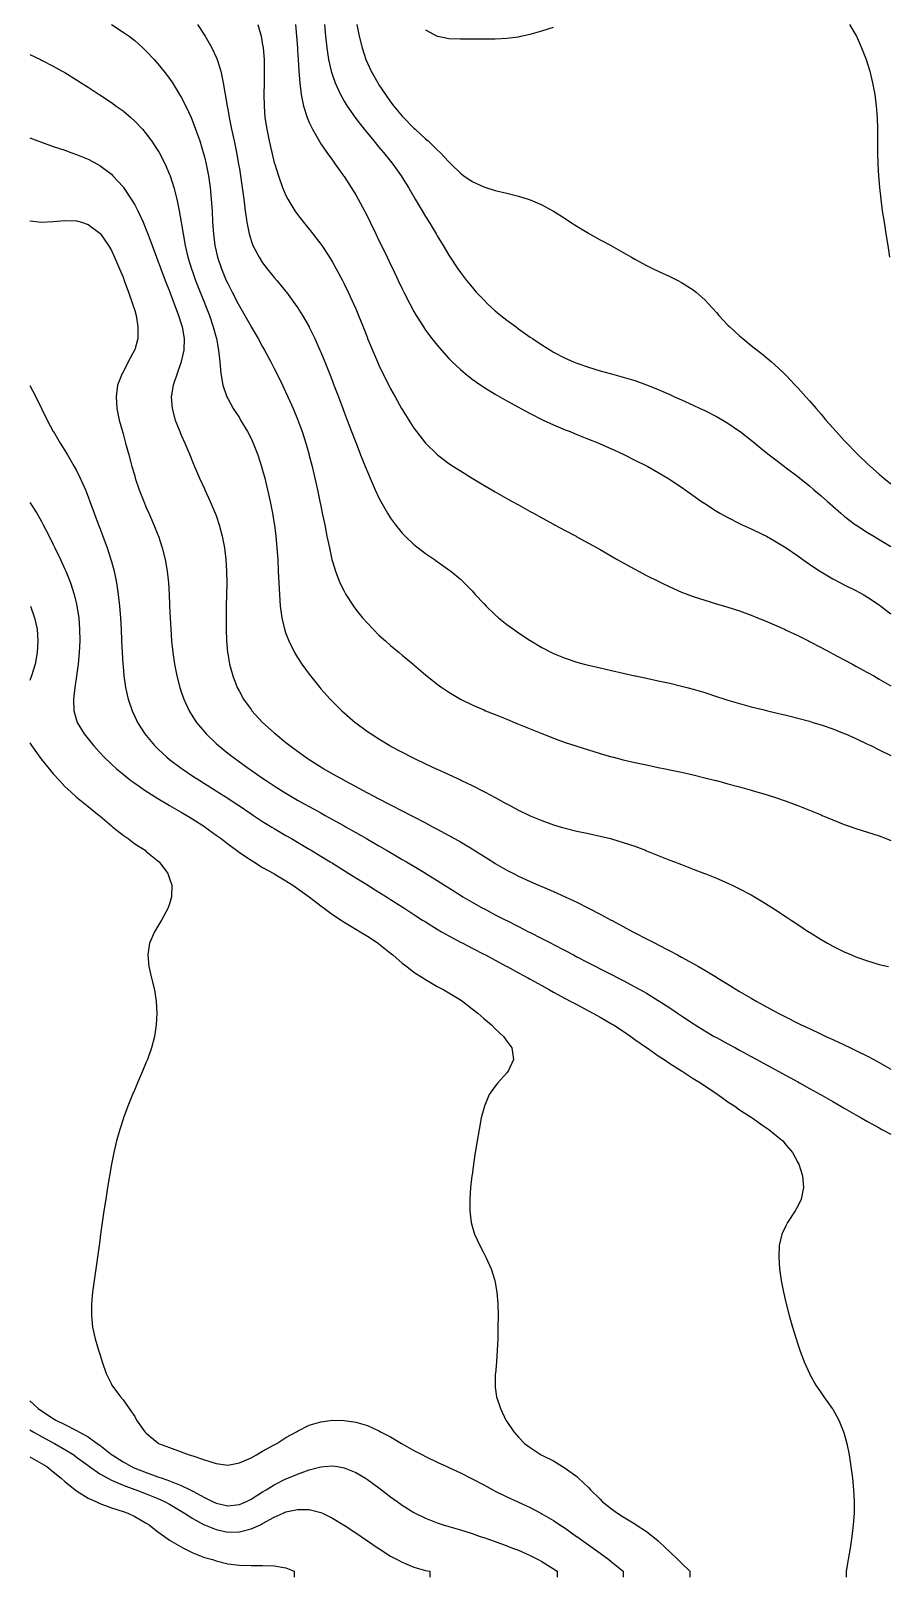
# Model space of a CAD drawing. Header units: inches. Extents: x 2679276 to 2679656, y 1246784 to 1247152.
# Drawn here: x 2679426.3 to 2679463.1, y 1246784 to 1246850.5 of the extents above; entities that cross this region are included whole.
import ezdxf

# ---------------------------------------------------------------- set-up
doc = ezdxf.new("R2010")
doc.units = ezdxf.units.IN
doc.header["$MEASUREMENT"] = 0
for name, color, linetype in [('463', 7, 'Continuous'), ('464', 7, 'Continuous'), ('465', 7, 'Continuous'), ('466', 7, 'Continuous'), ('467', 7, 'Continuous'), ('468', 7, 'Continuous'), ('469', 7, 'Continuous'), ('470', 7, 'Continuous'), ('471', 7, 'Continuous'), ('472', 7, 'Continuous'), ('473', 7, 'Continuous'), ('474', 7, 'Continuous'), ('475', 7, 'Continuous'), ('476', 7, 'Continuous'), ('477', 7, 'Continuous'), ('478', 7, 'Continuous')]:
    doc.layers.add(name, color=color, linetype=linetype)

msp = doc.modelspace()

# ---------------------------------------------------------------- linework, layer by layer
at = {"layer": '463', "elevation": 463}
for points in [[(2679443.25, 1246850.53), (2679443.75, 1246850.258), (2679443.786, 1246850.25), (2679444.25, 1246850.151), (2679444.75, 1246850.137), (2679445.25, 1246850.144), (2679445.75, 1246850.14), (2679446.25, 1246850.141), (2679446.75, 1246850.165), (2679447.25, 1246850.229), (2679447.35, 1246850.25), (2679447.75, 1246850.337), (2679448.25, 1246850.477), (2679448.75, 1246850.637)], [(2679461.479, 1246850.75), (2679461.75, 1246850.292), (2679461.772, 1246850.25), (2679461.991, 1246849.75), (2679462.185, 1246849.25), (2679462.25, 1246849.058), (2679462.34, 1246848.75), (2679462.462, 1246848.25), (2679462.557, 1246847.75), (2679462.624, 1246847.25), (2679462.662, 1246846.75), (2679462.677, 1246846.25), (2679462.68, 1246845.75), (2679462.682, 1246845.25), (2679462.694, 1246844.75), (2679462.722, 1246844.25), (2679462.75, 1246843.926), (2679462.764, 1246843.75), (2679462.817, 1246843.25), (2679462.883, 1246842.75), (2679462.958, 1246842.25), (2679463.038, 1246841.75), (2679463.117, 1246841.25), (2679463.185, 1246840.75)]]:
    msp.add_lwpolyline(points, dxfattribs=at)
at = {"layer": '464', "elevation": 464}
msp.add_lwpolyline([(2679440.304, 1246850.75), (2679440.404, 1246850.25), (2679440.527, 1246849.75), (2679440.687, 1246849.25), (2679440.75, 1246849.098), (2679440.915, 1246848.75), (2679441.195, 1246848.25), (2679441.25, 1246848.162), (2679441.523, 1246847.75), (2679441.75, 1246847.43), (2679441.885, 1246847.25), (2679442.25, 1246846.809), (2679442.304, 1246846.75), (2679442.75, 1246846.3), (2679442.807, 1246846.25), (2679443.25, 1246845.845), (2679443.359, 1246845.75), (2679443.75, 1246845.368), (2679443.873, 1246845.25), (2679444.25, 1246844.844), (2679444.346, 1246844.75), (2679444.75, 1246844.36), (2679444.9, 1246844.25), (2679445.25, 1246844.006), (2679445.75, 1246843.776), (2679445.837, 1246843.75), (2679446.25, 1246843.62), (2679446.75, 1246843.5), (2679447.25, 1246843.376), (2679447.656, 1246843.25), (2679447.75, 1246843.216), (2679448.25, 1246843.001), (2679448.716, 1246842.75), (2679448.75, 1246842.731), (2679449.25, 1246842.411), (2679449.484, 1246842.25), (2679449.75, 1246842.08), (2679450.25, 1246841.778), (2679450.3, 1246841.75), (2679450.75, 1246841.498), (2679451.225, 1246841.25), (2679451.25, 1246841.235), (2679451.75, 1246840.951), (2679452.1, 1246840.75), (2679452.25, 1246840.66), (2679452.75, 1246840.387), (2679453.028, 1246840.25), (2679453.25, 1246840.145), (2679453.75, 1246839.919), (2679454.092, 1246839.75), (2679454.25, 1246839.667), (2679454.75, 1246839.35), (2679454.876, 1246839.25), (2679455.25, 1246838.915), (2679455.405, 1246838.75), (2679455.75, 1246838.373), (2679455.856, 1246838.25), (2679456.25, 1246837.835), (2679456.331, 1246837.75), (2679456.75, 1246837.37), (2679456.886, 1246837.25), (2679457.25, 1246836.959), (2679457.51, 1246836.75), (2679457.75, 1246836.561), (2679458.12, 1246836.25), (2679458.25, 1246836.137), (2679458.659, 1246835.75), (2679458.75, 1246835.661), (2679459.143, 1246835.25), (2679459.25, 1246835.135), (2679459.598, 1246834.75), (2679459.75, 1246834.579), (2679460.035, 1246834.25), (2679460.25, 1246834.002), (2679460.462, 1246833.75), (2679460.75, 1246833.419), (2679460.893, 1246833.25), (2679461.25, 1246832.862), (2679461.352, 1246832.75), (2679461.75, 1246832.348), (2679461.847, 1246832.25), (2679462.25, 1246831.867), (2679462.376, 1246831.75), (2679462.75, 1246831.419), (2679462.952, 1246831.25), (2679463.25, 1246831.012)], dxfattribs=at)
at = {"layer": '465', "elevation": 465}
msp.add_lwpolyline([(2679438.904, 1246850.75), (2679438.956, 1246850.25), (2679439.012, 1246849.75), (2679439.086, 1246849.25), (2679439.197, 1246848.75), (2679439.25, 1246848.577), (2679439.365, 1246848.25), (2679439.592, 1246847.75), (2679439.75, 1246847.466), (2679439.881, 1246847.25), (2679440.224, 1246846.75), (2679440.25, 1246846.715), (2679440.61, 1246846.25), (2679440.75, 1246846.078), (2679441.025, 1246845.75), (2679441.25, 1246845.482), (2679441.45, 1246845.25), (2679441.75, 1246844.873), (2679441.85, 1246844.75), (2679442.203, 1246844.25), (2679442.25, 1246844.174), (2679442.517, 1246843.75), (2679442.75, 1246843.349), (2679442.811, 1246843.25), (2679443.105, 1246842.75), (2679443.25, 1246842.498), (2679443.406, 1246842.25), (2679443.703, 1246841.75), (2679443.75, 1246841.668), (2679444.009, 1246841.25), (2679444.25, 1246840.843), (2679444.312, 1246840.75), (2679444.643, 1246840.25), (2679444.75, 1246840.093), (2679445.014, 1246839.75), (2679445.25, 1246839.455), (2679445.432, 1246839.25), (2679445.75, 1246838.912), (2679445.917, 1246838.75), (2679446.25, 1246838.449), (2679446.487, 1246838.25), (2679446.75, 1246838.043), (2679447.139, 1246837.75), (2679447.25, 1246837.671), (2679447.75, 1246837.318), (2679447.846, 1246837.25), (2679448.25, 1246836.985), (2679448.615, 1246836.75), (2679448.75, 1246836.672), (2679449.25, 1246836.413), (2679449.611, 1246836.25), (2679449.75, 1246836.193), (2679450.25, 1246836.021), (2679450.75, 1246835.87), (2679451.179, 1246835.75), (2679451.25, 1246835.731), (2679451.75, 1246835.598), (2679452.25, 1246835.448), (2679452.75, 1246835.266), (2679452.788, 1246835.25), (2679453.25, 1246835.064), (2679453.75, 1246834.842), (2679453.95, 1246834.75), (2679454.25, 1246834.619), (2679454.75, 1246834.394), (2679455.058, 1246834.25), (2679455.25, 1246834.161), (2679455.75, 1246833.907), (2679456.023, 1246833.75), (2679456.25, 1246833.614), (2679456.75, 1246833.271), (2679456.777, 1246833.25), (2679457.25, 1246832.88), (2679457.406, 1246832.75), (2679457.75, 1246832.474), (2679458.025, 1246832.25), (2679458.25, 1246832.079), (2679458.679, 1246831.75), (2679458.75, 1246831.699), (2679459.25, 1246831.318), (2679459.333, 1246831.25), (2679459.75, 1246830.917), (2679459.946, 1246830.75), (2679460.25, 1246830.491), (2679460.52, 1246830.25), (2679460.75, 1246830.048), (2679461.093, 1246829.75), (2679461.25, 1246829.621), (2679461.735, 1246829.25), (2679461.75, 1246829.24), (2679462.25, 1246828.914), (2679462.514, 1246828.75), (2679462.75, 1246828.613), (2679463.25, 1246828.308)], dxfattribs=at)
at = {"layer": '466', "elevation": 466}
msp.add_lwpolyline([(2679437.657, 1246850.75), (2679437.711, 1246850.25), (2679437.745, 1246849.75), (2679437.75, 1246849.656), (2679437.77, 1246849.25), (2679437.799, 1246848.75), (2679437.842, 1246848.25), (2679437.908, 1246847.75), (2679438.012, 1246847.25), (2679438.168, 1246846.75), (2679438.25, 1246846.546), (2679438.387, 1246846.25), (2679438.674, 1246845.75), (2679438.75, 1246845.63), (2679439.011, 1246845.25), (2679439.25, 1246844.918), (2679439.371, 1246844.75), (2679439.725, 1246844.25), (2679439.75, 1246844.213), (2679440.051, 1246843.75), (2679440.25, 1246843.425), (2679440.351, 1246843.25), (2679440.623, 1246842.75), (2679440.75, 1246842.504), (2679440.876, 1246842.25), (2679441.116, 1246841.75), (2679441.25, 1246841.466), (2679441.353, 1246841.25), (2679441.595, 1246840.75), (2679441.75, 1246840.43), (2679441.838, 1246840.25), (2679442.08, 1246839.75), (2679442.25, 1246839.392), (2679442.32, 1246839.25), (2679442.572, 1246838.75), (2679442.75, 1246838.415), (2679442.847, 1246838.25), (2679443.162, 1246837.75), (2679443.25, 1246837.618), (2679443.526, 1246837.25), (2679443.75, 1246836.964), (2679443.938, 1246836.75), (2679444.25, 1246836.401), (2679444.402, 1246836.25), (2679444.75, 1246835.915), (2679444.947, 1246835.75), (2679445.25, 1246835.506), (2679445.622, 1246835.25), (2679445.75, 1246835.164), (2679446.25, 1246834.863), (2679446.45, 1246834.75), (2679446.75, 1246834.58), (2679447.25, 1246834.304), (2679447.35, 1246834.25), (2679447.75, 1246834.031), (2679448.25, 1246833.779), (2679448.311, 1246833.75), (2679448.75, 1246833.542), (2679449.25, 1246833.331), (2679449.46, 1246833.25), (2679449.75, 1246833.131), (2679450.25, 1246832.933), (2679450.705, 1246832.75), (2679450.75, 1246832.731), (2679451.25, 1246832.508), (2679451.75, 1246832.276), (2679451.804, 1246832.25), (2679452.25, 1246832.028), (2679452.75, 1246831.775), (2679452.798, 1246831.75), (2679453.25, 1246831.497), (2679453.668, 1246831.25), (2679453.75, 1246831.197), (2679454.25, 1246830.858), (2679454.406, 1246830.75), (2679454.75, 1246830.502), (2679455.108, 1246830.25), (2679455.25, 1246830.154), (2679455.75, 1246829.836), (2679455.895, 1246829.75), (2679456.25, 1246829.555), (2679456.75, 1246829.303), (2679456.859, 1246829.25), (2679457.25, 1246829.069), (2679457.75, 1246828.829), (2679457.9, 1246828.75), (2679458.25, 1246828.562), (2679458.75, 1246828.252), (2679458.753, 1246828.25), (2679459.25, 1246827.904), (2679459.461, 1246827.75), (2679459.75, 1246827.548), (2679460.199, 1246827.25), (2679460.25, 1246827.217), (2679460.75, 1246826.922), (2679461.087, 1246826.75), (2679461.25, 1246826.664), (2679461.75, 1246826.414), (2679462.057, 1246826.25), (2679462.25, 1246826.139), (2679462.75, 1246825.802), (2679462.816, 1246825.75), (2679463.25, 1246825.41)], dxfattribs=at)
at = {"layer": '467', "elevation": 467}
msp.add_lwpolyline([(2679436.042, 1246850.75), (2679436.183, 1246850.25), (2679436.25, 1246849.882), (2679436.27, 1246849.75), (2679436.311, 1246849.25), (2679436.322, 1246848.75), (2679436.315, 1246848.25), (2679436.305, 1246847.75), (2679436.311, 1246847.25), (2679436.349, 1246846.75), (2679436.423, 1246846.25), (2679436.523, 1246845.75), (2679436.64, 1246845.25), (2679436.75, 1246844.813), (2679436.769, 1246844.75), (2679436.929, 1246844.25), (2679437.109, 1246843.75), (2679437.25, 1246843.409), (2679437.333, 1246843.25), (2679437.634, 1246842.75), (2679437.75, 1246842.58), (2679438.006, 1246842.25), (2679438.25, 1246841.95), (2679438.41, 1246841.75), (2679438.75, 1246841.313), (2679438.793, 1246841.25), (2679439.121, 1246840.75), (2679439.25, 1246840.54), (2679439.412, 1246840.25), (2679439.679, 1246839.75), (2679439.75, 1246839.61), (2679439.926, 1246839.25), (2679440.155, 1246838.75), (2679440.25, 1246838.528), (2679440.367, 1246838.25), (2679440.567, 1246837.75), (2679440.75, 1246837.282), (2679440.763, 1246837.25), (2679440.969, 1246836.75), (2679441.184, 1246836.25), (2679441.25, 1246836.101), (2679441.419, 1246835.75), (2679441.669, 1246835.25), (2679441.75, 1246835.089), (2679441.94, 1246834.75), (2679442.219, 1246834.25), (2679442.25, 1246834.195), (2679442.528, 1246833.75), (2679442.75, 1246833.399), (2679442.861, 1246833.25), (2679443.25, 1246832.754), (2679443.254, 1246832.75), (2679443.75, 1246832.267), (2679443.772, 1246832.25), (2679444.25, 1246831.885), (2679444.456, 1246831.75), (2679444.75, 1246831.559), (2679445.25, 1246831.254), (2679445.257, 1246831.25), (2679445.75, 1246830.954), (2679446.098, 1246830.75), (2679446.25, 1246830.661), (2679446.75, 1246830.376), (2679446.978, 1246830.25), (2679447.25, 1246830.096), (2679447.75, 1246829.822), (2679447.885, 1246829.75), (2679448.25, 1246829.544), (2679448.75, 1246829.272), (2679448.793, 1246829.25), (2679449.25, 1246828.997), (2679449.719, 1246828.75), (2679449.75, 1246828.732), (2679450.25, 1246828.458), (2679450.625, 1246828.25), (2679450.75, 1246828.18), (2679451.25, 1246827.892), (2679451.493, 1246827.75), (2679451.75, 1246827.605), (2679452.25, 1246827.33), (2679452.402, 1246827.25), (2679452.75, 1246827.066), (2679453.25, 1246826.814), (2679453.385, 1246826.75), (2679453.75, 1246826.574), (2679454.25, 1246826.354), (2679454.518, 1246826.25), (2679454.75, 1246826.163), (2679455.25, 1246825.999), (2679455.75, 1246825.853), (2679456.1, 1246825.75), (2679456.25, 1246825.707), (2679456.75, 1246825.547), (2679457.25, 1246825.363), (2679457.521, 1246825.25), (2679457.75, 1246825.159), (2679458.25, 1246824.944), (2679458.68, 1246824.75), (2679458.75, 1246824.72), (2679459.25, 1246824.483), (2679459.712, 1246824.25), (2679459.75, 1246824.231), (2679460.25, 1246823.969), (2679460.66, 1246823.75), (2679460.75, 1246823.703), (2679461.25, 1246823.437), (2679461.601, 1246823.25), (2679461.75, 1246823.171), (2679462.25, 1246822.898), (2679462.512, 1246822.75), (2679462.75, 1246822.614), (2679463.25, 1246822.316)], dxfattribs=at)
at = {"layer": '468', "elevation": 468}
msp.add_lwpolyline([(2679433.452, 1246850.75), (2679433.75, 1246850.303), (2679433.782, 1246850.25), (2679434.062, 1246849.75), (2679434.25, 1246849.347), (2679434.29, 1246849.25), (2679434.45, 1246848.75), (2679434.56, 1246848.25), (2679434.645, 1246847.75), (2679434.724, 1246847.25), (2679434.75, 1246847.112), (2679434.813, 1246846.75), (2679434.915, 1246846.25), (2679435.023, 1246845.75), (2679435.127, 1246845.25), (2679435.219, 1246844.75), (2679435.25, 1246844.553), (2679435.3, 1246844.25), (2679435.372, 1246843.75), (2679435.437, 1246843.25), (2679435.5, 1246842.75), (2679435.571, 1246842.25), (2679435.67, 1246841.75), (2679435.75, 1246841.473), (2679435.832, 1246841.25), (2679436.094, 1246840.75), (2679436.25, 1246840.512), (2679436.451, 1246840.25), (2679436.75, 1246839.884), (2679436.863, 1246839.75), (2679437.25, 1246839.277), (2679437.271, 1246839.25), (2679437.637, 1246838.75), (2679437.75, 1246838.583), (2679437.96, 1246838.25), (2679438.243, 1246837.75), (2679438.25, 1246837.736), (2679438.49, 1246837.25), (2679438.714, 1246836.75), (2679438.75, 1246836.666), (2679438.922, 1246836.25), (2679439.121, 1246835.75), (2679439.25, 1246835.418), (2679439.315, 1246835.25), (2679439.505, 1246834.75), (2679439.692, 1246834.25), (2679439.75, 1246834.093), (2679439.882, 1246833.75), (2679440.073, 1246833.25), (2679440.25, 1246832.784), (2679440.264, 1246832.75), (2679440.462, 1246832.25), (2679440.661, 1246831.75), (2679440.75, 1246831.524), (2679440.869, 1246831.25), (2679441.092, 1246830.75), (2679441.25, 1246830.411), (2679441.335, 1246830.25), (2679441.617, 1246829.75), (2679441.75, 1246829.534), (2679441.955, 1246829.25), (2679442.25, 1246828.882), (2679442.378, 1246828.75), (2679442.75, 1246828.397), (2679442.936, 1246828.25), (2679443.25, 1246828.01), (2679443.631, 1246827.75), (2679443.75, 1246827.665), (2679444.25, 1246827.313), (2679444.337, 1246827.25), (2679444.75, 1246826.9), (2679444.915, 1246826.75), (2679445.25, 1246826.398), (2679445.39, 1246826.25), (2679445.75, 1246825.856), (2679445.853, 1246825.75), (2679446.25, 1246825.37), (2679446.387, 1246825.25), (2679446.75, 1246824.963), (2679447.033, 1246824.75), (2679447.25, 1246824.601), (2679447.75, 1246824.265), (2679447.774, 1246824.25), (2679448.25, 1246823.97), (2679448.669, 1246823.75), (2679448.75, 1246823.711), (2679449.25, 1246823.506), (2679449.75, 1246823.339), (2679450.068, 1246823.25), (2679450.25, 1246823.203), (2679450.75, 1246823.088), (2679451.25, 1246822.977), (2679451.75, 1246822.866), (2679452.25, 1246822.757), (2679452.28, 1246822.75), (2679452.75, 1246822.649), (2679453.25, 1246822.541), (2679453.75, 1246822.43), (2679454.25, 1246822.311), (2679454.481, 1246822.25), (2679454.75, 1246822.178), (2679455.25, 1246822.029), (2679455.75, 1246821.869), (2679456.117, 1246821.75), (2679456.25, 1246821.708), (2679456.75, 1246821.557), (2679457.25, 1246821.421), (2679457.75, 1246821.298), (2679457.948, 1246821.25), (2679458.25, 1246821.179), (2679458.75, 1246821.059), (2679459.25, 1246820.932), (2679459.75, 1246820.795), (2679459.898, 1246820.75), (2679460.25, 1246820.644), (2679460.75, 1246820.471), (2679461.25, 1246820.273), (2679461.302, 1246820.25), (2679461.75, 1246820.051), (2679462.25, 1246819.816), (2679462.382, 1246819.75), (2679462.75, 1246819.57), (2679463.25, 1246819.318)], dxfattribs=at)
at = {"layer": '469', "elevation": 469}
msp.add_lwpolyline([(2679429.75, 1246850.749), (2679430.25, 1246850.432), (2679430.506, 1246850.25), (2679430.75, 1246850.063), (2679431.105, 1246849.75), (2679431.25, 1246849.614), (2679431.588, 1246849.25), (2679431.75, 1246849.07), (2679432.004, 1246848.75), (2679432.25, 1246848.429), (2679432.37, 1246848.25), (2679432.682, 1246847.75), (2679432.75, 1246847.634), (2679432.942, 1246847.25), (2679433.172, 1246846.75), (2679433.25, 1246846.571), (2679433.371, 1246846.25), (2679433.546, 1246845.75), (2679433.7, 1246845.25), (2679433.75, 1246845.06), (2679433.824, 1246844.75), (2679433.918, 1246844.25), (2679433.99, 1246843.75), (2679434.041, 1246843.25), (2679434.074, 1246842.75), (2679434.1, 1246842.25), (2679434.135, 1246841.75), (2679434.197, 1246841.25), (2679434.25, 1246841.005), (2679434.31, 1246840.75), (2679434.481, 1246840.25), (2679434.688, 1246839.75), (2679434.75, 1246839.613), (2679434.942, 1246839.25), (2679435.202, 1246838.75), (2679435.25, 1246838.652), (2679435.487, 1246838.25), (2679435.75, 1246837.768), (2679435.761, 1246837.75), (2679436.057, 1246837.25), (2679436.25, 1246836.896), (2679436.336, 1246836.75), (2679436.604, 1246836.25), (2679436.75, 1246835.967), (2679436.857, 1246835.75), (2679437.098, 1246835.25), (2679437.25, 1246834.939), (2679437.336, 1246834.75), (2679437.559, 1246834.25), (2679437.75, 1246833.792), (2679437.767, 1246833.75), (2679437.947, 1246833.25), (2679438.105, 1246832.75), (2679438.245, 1246832.25), (2679438.25, 1246832.231), (2679438.374, 1246831.75), (2679438.493, 1246831.25), (2679438.606, 1246830.75), (2679438.712, 1246830.25), (2679438.75, 1246830.057), (2679438.815, 1246829.75), (2679438.917, 1246829.25), (2679439.015, 1246828.75), (2679439.116, 1246828.25), (2679439.229, 1246827.75), (2679439.25, 1246827.67), (2679439.38, 1246827.25), (2679439.574, 1246826.75), (2679439.75, 1246826.384), (2679439.826, 1246826.25), (2679440.149, 1246825.75), (2679440.25, 1246825.609), (2679440.542, 1246825.25), (2679440.75, 1246825.008), (2679441.001, 1246824.75), (2679441.25, 1246824.502), (2679441.532, 1246824.25), (2679441.75, 1246824.058), (2679442.117, 1246823.75), (2679442.25, 1246823.64), (2679442.716, 1246823.25), (2679442.75, 1246823.222), (2679443.25, 1246822.798), (2679443.306, 1246822.75), (2679443.75, 1246822.398), (2679443.95, 1246822.25), (2679444.25, 1246822.049), (2679444.75, 1246821.753), (2679444.756, 1246821.75), (2679445.25, 1246821.506), (2679445.75, 1246821.285), (2679445.834, 1246821.25), (2679446.25, 1246821.081), (2679446.75, 1246820.881), (2679447.07, 1246820.75), (2679447.25, 1246820.677), (2679447.75, 1246820.47), (2679448.25, 1246820.266), (2679448.291, 1246820.25), (2679448.75, 1246820.069), (2679449.25, 1246819.888), (2679449.667, 1246819.75), (2679449.75, 1246819.721), (2679450.25, 1246819.563), (2679450.75, 1246819.412), (2679451.25, 1246819.269), (2679451.323, 1246819.25), (2679451.75, 1246819.142), (2679452.25, 1246819.026), (2679452.75, 1246818.919), (2679453.25, 1246818.814), (2679453.556, 1246818.75), (2679453.75, 1246818.711), (2679454.25, 1246818.604), (2679454.75, 1246818.491), (2679455.25, 1246818.371), (2679455.727, 1246818.25), (2679455.75, 1246818.244), (2679456.25, 1246818.111), (2679456.75, 1246817.974), (2679457.25, 1246817.833), (2679457.539, 1246817.75), (2679457.75, 1246817.686), (2679458.25, 1246817.528), (2679458.75, 1246817.36), (2679459.058, 1246817.25), (2679459.25, 1246817.176), (2679459.75, 1246816.974), (2679460.25, 1246816.768), (2679460.295, 1246816.75), (2679460.75, 1246816.553), (2679461.25, 1246816.361), (2679461.584, 1246816.25), (2679461.75, 1246816.192), (2679462.25, 1246816.03), (2679462.75, 1246815.864), (2679463.047, 1246815.75), (2679463.25, 1246815.671)], dxfattribs=at)
at = {"layer": '470', "elevation": 470}
msp.add_lwpolyline([(2679426.25, 1246849.467), (2679426.702, 1246849.25), (2679426.75, 1246849.227), (2679427.25, 1246848.966), (2679427.636, 1246848.75), (2679427.75, 1246848.685), (2679428.25, 1246848.381), (2679428.453, 1246848.25), (2679428.75, 1246848.06), (2679429.22, 1246847.75), (2679429.25, 1246847.731), (2679429.75, 1246847.399), (2679429.954, 1246847.25), (2679430.25, 1246847.037), (2679430.585, 1246846.75), (2679430.75, 1246846.604), (2679431.08, 1246846.25), (2679431.25, 1246846.055), (2679431.473, 1246845.75), (2679431.75, 1246845.336), (2679431.799, 1246845.25), (2679432.057, 1246844.75), (2679432.25, 1246844.309), (2679432.272, 1246844.25), (2679432.433, 1246843.75), (2679432.563, 1246843.25), (2679432.667, 1246842.75), (2679432.75, 1246842.259), (2679432.751, 1246842.25), (2679432.829, 1246841.75), (2679432.92, 1246841.25), (2679433.04, 1246840.75), (2679433.191, 1246840.25), (2679433.25, 1246840.086), (2679433.369, 1246839.75), (2679433.564, 1246839.25), (2679433.75, 1246838.788), (2679433.766, 1246838.75), (2679433.961, 1246838.25), (2679434.13, 1246837.75), (2679434.25, 1246837.291), (2679434.262, 1246837.25), (2679434.356, 1246836.75), (2679434.411, 1246836.25), (2679434.457, 1246835.75), (2679434.536, 1246835.25), (2679434.707, 1246834.75), (2679434.75, 1246834.668), (2679434.985, 1246834.25), (2679435.25, 1246833.838), (2679435.305, 1246833.75), (2679435.602, 1246833.25), (2679435.75, 1246832.96), (2679435.849, 1246832.75), (2679436.043, 1246832.25), (2679436.205, 1246831.75), (2679436.25, 1246831.591), (2679436.34, 1246831.25), (2679436.461, 1246830.75), (2679436.574, 1246830.25), (2679436.673, 1246829.75), (2679436.75, 1246829.284), (2679436.755, 1246829.25), (2679436.817, 1246828.75), (2679436.864, 1246828.25), (2679436.898, 1246827.75), (2679436.923, 1246827.25), (2679436.945, 1246826.75), (2679436.969, 1246826.25), (2679437.008, 1246825.75), (2679437.076, 1246825.25), (2679437.19, 1246824.75), (2679437.25, 1246824.568), (2679437.373, 1246824.25), (2679437.625, 1246823.75), (2679437.75, 1246823.539), (2679437.941, 1246823.25), (2679438.25, 1246822.818), (2679438.302, 1246822.75), (2679438.703, 1246822.25), (2679438.75, 1246822.196), (2679439.148, 1246821.75), (2679439.25, 1246821.646), (2679439.649, 1246821.25), (2679439.75, 1246821.159), (2679440.226, 1246820.75), (2679440.25, 1246820.732), (2679440.75, 1246820.363), (2679440.912, 1246820.25), (2679441.25, 1246820.035), (2679441.716, 1246819.75), (2679441.75, 1246819.731), (2679442.25, 1246819.462), (2679442.656, 1246819.25), (2679442.75, 1246819.204), (2679443.25, 1246818.967), (2679443.714, 1246818.75), (2679443.75, 1246818.733), (2679444.25, 1246818.508), (2679444.75, 1246818.273), (2679444.8, 1246818.25), (2679445.25, 1246818.036), (2679445.75, 1246817.781), (2679445.809, 1246817.75), (2679446.25, 1246817.518), (2679446.733, 1246817.25), (2679446.75, 1246817.241), (2679447.25, 1246816.981), (2679447.718, 1246816.75), (2679447.75, 1246816.735), (2679448.25, 1246816.528), (2679448.75, 1246816.348), (2679449.073, 1246816.25), (2679449.25, 1246816.199), (2679449.75, 1246816.076), (2679450.25, 1246815.966), (2679450.75, 1246815.857), (2679451.195, 1246815.75), (2679451.25, 1246815.736), (2679451.75, 1246815.59), (2679452.25, 1246815.42), (2679452.704, 1246815.25), (2679452.75, 1246815.231), (2679453.25, 1246815.03), (2679453.75, 1246814.831), (2679453.958, 1246814.75), (2679454.25, 1246814.634), (2679454.75, 1246814.441), (2679455.244, 1246814.25), (2679455.25, 1246814.247), (2679455.75, 1246814.046), (2679456.25, 1246813.831), (2679456.424, 1246813.75), (2679456.75, 1246813.594), (2679457.25, 1246813.329), (2679457.387, 1246813.25), (2679457.75, 1246813.036), (2679458.207, 1246812.75), (2679458.25, 1246812.723), (2679458.75, 1246812.394), (2679458.963, 1246812.25), (2679459.25, 1246812.057), (2679459.708, 1246811.75), (2679459.75, 1246811.722), (2679460.25, 1246811.408), (2679460.529, 1246811.25), (2679460.75, 1246811.126), (2679461.25, 1246810.881), (2679461.562, 1246810.75), (2679461.75, 1246810.67), (2679462.25, 1246810.49), (2679462.75, 1246810.339), (2679463.147, 1246810.25)], dxfattribs=at)
at = {"layer": '471', "elevation": 471}
msp.add_lwpolyline([(2679426.25, 1246845.878), (2679426.594, 1246845.75), (2679426.75, 1246845.694), (2679427.25, 1246845.516), (2679427.75, 1246845.346), (2679428.011, 1246845.25), (2679428.25, 1246845.17), (2679428.75, 1246844.968), (2679429.154, 1246844.75), (2679429.25, 1246844.698), (2679429.75, 1246844.318), (2679429.818, 1246844.25), (2679430.25, 1246843.772), (2679430.266, 1246843.75), (2679430.6, 1246843.25), (2679430.75, 1246842.996), (2679430.879, 1246842.75), (2679431.114, 1246842.25), (2679431.25, 1246841.933), (2679431.321, 1246841.75), (2679431.506, 1246841.25), (2679431.69, 1246840.75), (2679431.75, 1246840.597), (2679431.875, 1246840.25), (2679432.064, 1246839.75), (2679432.25, 1246839.284), (2679432.263, 1246839.25), (2679432.454, 1246838.75), (2679432.64, 1246838.25), (2679432.75, 1246837.892), (2679432.791, 1246837.75), (2679432.872, 1246837.25), (2679432.859, 1246836.75), (2679432.75, 1246836.26), (2679432.747, 1246836.25), (2679432.569, 1246835.75), (2679432.403, 1246835.25), (2679432.324, 1246834.75), (2679432.362, 1246834.25), (2679432.494, 1246833.75), (2679432.688, 1246833.25), (2679432.75, 1246833.097), (2679432.908, 1246832.75), (2679433.117, 1246832.25), (2679433.25, 1246831.922), (2679433.324, 1246831.75), (2679433.539, 1246831.25), (2679433.75, 1246830.79), (2679433.768, 1246830.75), (2679433.998, 1246830.25), (2679434.21, 1246829.75), (2679434.25, 1246829.642), (2679434.384, 1246829.25), (2679434.515, 1246828.75), (2679434.607, 1246828.25), (2679434.667, 1246827.75), (2679434.699, 1246827.25), (2679434.708, 1246826.75), (2679434.702, 1246826.25), (2679434.688, 1246825.75), (2679434.677, 1246825.25), (2679434.677, 1246824.75), (2679434.697, 1246824.25), (2679434.743, 1246823.75), (2679434.75, 1246823.709), (2679434.829, 1246823.25), (2679434.964, 1246822.75), (2679435.158, 1246822.25), (2679435.25, 1246822.071), (2679435.432, 1246821.75), (2679435.75, 1246821.304), (2679435.791, 1246821.25), (2679436.25, 1246820.75), (2679436.25, 1246820.75), (2679436.75, 1246820.295), (2679436.801, 1246820.25), (2679437.25, 1246819.887), (2679437.422, 1246819.75), (2679437.75, 1246819.509), (2679438.105, 1246819.25), (2679438.25, 1246819.154), (2679438.75, 1246818.832), (2679438.881, 1246818.75), (2679439.25, 1246818.54), (2679439.75, 1246818.258), (2679439.765, 1246818.25), (2679440.25, 1246817.994), (2679440.705, 1246817.75), (2679440.75, 1246817.727), (2679441.25, 1246817.467), (2679441.663, 1246817.25), (2679441.75, 1246817.205), (2679442.25, 1246816.947), (2679442.626, 1246816.75), (2679442.75, 1246816.686), (2679443.25, 1246816.425), (2679443.579, 1246816.25), (2679443.75, 1246816.159), (2679444.25, 1246815.89), (2679444.5, 1246815.75), (2679444.75, 1246815.608), (2679445.25, 1246815.308), (2679445.344, 1246815.25), (2679445.75, 1246814.995), (2679446.142, 1246814.75), (2679446.25, 1246814.684), (2679446.75, 1246814.398), (2679447.032, 1246814.25), (2679447.25, 1246814.14), (2679447.75, 1246813.909), (2679448.112, 1246813.75), (2679448.25, 1246813.69), (2679448.75, 1246813.476), (2679449.25, 1246813.252), (2679449.254, 1246813.25), (2679449.75, 1246813.02), (2679450.25, 1246812.766), (2679450.281, 1246812.75), (2679450.75, 1246812.509), (2679451.227, 1246812.25), (2679451.25, 1246812.238), (2679451.75, 1246811.976), (2679452.164, 1246811.75), (2679452.25, 1246811.706), (2679452.75, 1246811.446), (2679453.114, 1246811.25), (2679453.25, 1246811.181), (2679453.75, 1246810.925), (2679454.073, 1246810.75), (2679454.25, 1246810.658), (2679454.75, 1246810.384), (2679454.983, 1246810.25), (2679455.25, 1246810.096), (2679455.75, 1246809.793), (2679455.819, 1246809.75), (2679456.25, 1246809.489), (2679456.631, 1246809.25), (2679456.75, 1246809.179), (2679457.25, 1246808.887), (2679457.485, 1246808.75), (2679457.75, 1246808.606), (2679458.25, 1246808.335), (2679458.408, 1246808.25), (2679458.75, 1246808.076), (2679459.25, 1246807.823), (2679459.397, 1246807.75), (2679459.75, 1246807.583), (2679460.25, 1246807.346), (2679460.453, 1246807.25), (2679460.75, 1246807.113), (2679461.25, 1246806.88), (2679461.522, 1246806.75), (2679461.75, 1246806.642), (2679462.25, 1246806.394), (2679462.521, 1246806.25), (2679462.75, 1246806.129), (2679463.25, 1246805.839)], dxfattribs=at)
at = {"layer": '472', "elevation": 472}
msp.add_lwpolyline([(2679426.25, 1246842.309), (2679426.75, 1246842.263), (2679427.25, 1246842.281), (2679427.75, 1246842.324), (2679428.25, 1246842.311), (2679428.468, 1246842.25), (2679428.75, 1246842.162), (2679429.25, 1246841.781), (2679429.275, 1246841.75), (2679429.625, 1246841.25), (2679429.75, 1246841.04), (2679429.888, 1246840.75), (2679430.102, 1246840.25), (2679430.25, 1246839.896), (2679430.304, 1246839.75), (2679430.479, 1246839.25), (2679430.658, 1246838.75), (2679430.75, 1246838.46), (2679430.807, 1246838.25), (2679430.888, 1246837.75), (2679430.879, 1246837.25), (2679430.75, 1246836.762), (2679430.746, 1246836.75), (2679430.474, 1246836.25), (2679430.25, 1246835.813), (2679430.215, 1246835.75), (2679430.018, 1246835.25), (2679429.948, 1246834.75), (2679429.982, 1246834.25), (2679430.083, 1246833.75), (2679430.22, 1246833.25), (2679430.25, 1246833.15), (2679430.361, 1246832.75), (2679430.498, 1246832.25), (2679430.634, 1246831.75), (2679430.75, 1246831.345), (2679430.778, 1246831.25), (2679430.948, 1246830.75), (2679431.142, 1246830.25), (2679431.25, 1246829.99), (2679431.358, 1246829.75), (2679431.579, 1246829.25), (2679431.75, 1246828.813), (2679431.776, 1246828.75), (2679431.938, 1246828.25), (2679432.06, 1246827.75), (2679432.145, 1246827.25), (2679432.2, 1246826.75), (2679432.232, 1246826.25), (2679432.25, 1246825.798), (2679432.252, 1246825.75), (2679432.271, 1246825.25), (2679432.297, 1246824.75), (2679432.335, 1246824.25), (2679432.389, 1246823.75), (2679432.462, 1246823.25), (2679432.558, 1246822.75), (2679432.686, 1246822.25), (2679432.75, 1246822.061), (2679432.858, 1246821.75), (2679433.091, 1246821.25), (2679433.25, 1246820.993), (2679433.407, 1246820.75), (2679433.75, 1246820.336), (2679433.825, 1246820.25), (2679434.25, 1246819.844), (2679434.352, 1246819.75), (2679434.75, 1246819.431), (2679434.98, 1246819.25), (2679435.25, 1246819.057), (2679435.675, 1246818.75), (2679435.75, 1246818.699), (2679436.25, 1246818.356), (2679436.405, 1246818.25), (2679436.75, 1246818.023), (2679437.177, 1246817.75), (2679437.25, 1246817.705), (2679437.75, 1246817.411), (2679438.035, 1246817.25), (2679438.25, 1246817.131), (2679438.75, 1246816.857), (2679438.944, 1246816.75), (2679439.25, 1246816.58), (2679439.75, 1246816.297), (2679439.833, 1246816.25), (2679440.25, 1246816.012), (2679440.708, 1246815.75), (2679440.75, 1246815.725), (2679441.25, 1246815.439), (2679441.58, 1246815.25), (2679441.75, 1246815.151), (2679442.25, 1246814.859), (2679442.437, 1246814.75), (2679442.75, 1246814.563), (2679443.25, 1246814.26), (2679443.267, 1246814.25), (2679443.75, 1246813.95), (2679444.064, 1246813.75), (2679444.25, 1246813.632), (2679444.75, 1246813.317), (2679444.859, 1246813.25), (2679445.25, 1246813.021), (2679445.733, 1246812.75), (2679445.75, 1246812.741), (2679446.25, 1246812.481), (2679446.699, 1246812.25), (2679446.75, 1246812.224), (2679447.25, 1246811.972), (2679447.683, 1246811.75), (2679447.75, 1246811.716), (2679448.25, 1246811.46), (2679448.651, 1246811.25), (2679448.75, 1246811.199), (2679449.25, 1246810.939), (2679449.605, 1246810.75), (2679449.75, 1246810.675), (2679450.25, 1246810.416), (2679450.569, 1246810.25), (2679450.75, 1246810.157), (2679451.25, 1246809.902), (2679451.545, 1246809.75), (2679451.75, 1246809.644), (2679452.25, 1246809.38), (2679452.487, 1246809.25), (2679452.75, 1246809.1), (2679453.25, 1246808.797), (2679453.325, 1246808.75), (2679453.75, 1246808.47), (2679454.078, 1246808.25), (2679454.25, 1246808.134), (2679454.75, 1246807.802), (2679454.832, 1246807.75), (2679455.25, 1246807.491), (2679455.66, 1246807.25), (2679455.75, 1246807.199), (2679456.25, 1246806.924), (2679456.57, 1246806.75), (2679456.75, 1246806.653), (2679457.25, 1246806.382), (2679457.491, 1246806.25), (2679457.75, 1246806.107), (2679458.25, 1246805.833), (2679458.402, 1246805.75), (2679458.75, 1246805.559), (2679459.25, 1246805.287), (2679459.318, 1246805.25), (2679459.75, 1246805.013), (2679460.223, 1246804.75), (2679460.25, 1246804.735), (2679460.75, 1246804.451), (2679461.105, 1246804.25), (2679461.25, 1246804.164), (2679461.75, 1246803.876), (2679461.972, 1246803.75), (2679462.25, 1246803.588), (2679462.75, 1246803.31), (2679462.862, 1246803.25), (2679463.25, 1246803.045)], dxfattribs=at)
at = {"layer": '473', "elevation": 473}
msp.add_lwpolyline([(2679426.25, 1246835.24), (2679426.507, 1246834.75), (2679426.745, 1246834.25), (2679426.75, 1246834.24), (2679426.987, 1246833.75), (2679427.25, 1246833.258), (2679427.254, 1246833.25), (2679427.551, 1246832.75), (2679427.75, 1246832.439), (2679427.862, 1246832.25), (2679428.154, 1246831.75), (2679428.25, 1246831.575), (2679428.41, 1246831.25), (2679428.63, 1246830.75), (2679428.75, 1246830.447), (2679428.824, 1246830.25), (2679429.006, 1246829.75), (2679429.191, 1246829.25), (2679429.25, 1246829.096), (2679429.379, 1246828.75), (2679429.562, 1246828.25), (2679429.726, 1246827.75), (2679429.75, 1246827.665), (2679429.864, 1246827.25), (2679429.97, 1246826.75), (2679430.047, 1246826.25), (2679430.101, 1246825.75), (2679430.139, 1246825.25), (2679430.167, 1246824.75), (2679430.189, 1246824.25), (2679430.213, 1246823.75), (2679430.243, 1246823.25), (2679430.25, 1246823.161), (2679430.287, 1246822.75), (2679430.356, 1246822.25), (2679430.466, 1246821.75), (2679430.635, 1246821.25), (2679430.75, 1246821.008), (2679430.875, 1246820.75), (2679431.193, 1246820.25), (2679431.25, 1246820.179), (2679431.603, 1246819.75), (2679431.75, 1246819.605), (2679432.127, 1246819.25), (2679432.25, 1246819.153), (2679432.75, 1246818.775), (2679432.785, 1246818.75), (2679433.25, 1246818.443), (2679433.544, 1246818.25), (2679433.75, 1246818.122), (2679434.25, 1246817.806), (2679434.336, 1246817.75), (2679434.75, 1246817.485), (2679435.107, 1246817.25), (2679435.25, 1246817.155), (2679435.75, 1246816.821), (2679435.859, 1246816.75), (2679436.25, 1246816.494), (2679436.642, 1246816.25), (2679436.75, 1246816.183), (2679437.25, 1246815.887), (2679437.486, 1246815.75), (2679437.75, 1246815.595), (2679438.25, 1246815.301), (2679438.336, 1246815.25), (2679438.75, 1246814.997), (2679439.154, 1246814.75), (2679439.25, 1246814.689), (2679439.75, 1246814.379), (2679439.961, 1246814.25), (2679440.25, 1246814.069), (2679440.75, 1246813.761), (2679440.768, 1246813.75), (2679441.25, 1246813.452), (2679441.574, 1246813.25), (2679441.75, 1246813.14), (2679442.25, 1246812.822), (2679442.362, 1246812.75), (2679442.75, 1246812.494), (2679443.126, 1246812.25), (2679443.25, 1246812.168), (2679443.75, 1246811.858), (2679443.936, 1246811.75), (2679444.25, 1246811.571), (2679444.75, 1246811.306), (2679444.857, 1246811.25), (2679445.25, 1246811.047), (2679445.75, 1246810.789), (2679445.824, 1246810.75), (2679446.25, 1246810.523), (2679446.75, 1246810.256), (2679446.762, 1246810.25), (2679447.25, 1246809.981), (2679447.68, 1246809.75), (2679447.75, 1246809.71), (2679448.25, 1246809.432), (2679448.585, 1246809.25), (2679448.75, 1246809.156), (2679449.25, 1246808.882), (2679449.501, 1246808.75), (2679449.75, 1246808.614), (2679450.25, 1246808.351), (2679450.444, 1246808.25), (2679450.75, 1246808.08), (2679451.25, 1246807.794), (2679451.322, 1246807.75), (2679451.75, 1246807.467), (2679452.07, 1246807.25), (2679452.25, 1246807.119), (2679452.75, 1246806.763), (2679452.769, 1246806.75), (2679453.25, 1246806.412), (2679453.5, 1246806.25), (2679453.75, 1246806.081), (2679454.25, 1246805.768), (2679454.281, 1246805.75), (2679454.75, 1246805.442), (2679455.064, 1246805.25), (2679455.25, 1246805.119), (2679455.75, 1246804.79), (2679455.814, 1246804.75), (2679456.25, 1246804.437), (2679456.54, 1246804.25), (2679456.75, 1246804.095), (2679457.25, 1246803.77), (2679457.284, 1246803.75), (2679457.75, 1246803.418), (2679458.01, 1246803.25), (2679458.25, 1246803.041), (2679458.606, 1246802.75), (2679458.75, 1246802.568), (2679459.017, 1246802.25), (2679459.25, 1246801.825), (2679459.296, 1246801.75), (2679459.455, 1246801.25), (2679459.502, 1246800.75), (2679459.401, 1246800.25), (2679459.25, 1246799.941), (2679459.14, 1246799.75), (2679458.81, 1246799.25), (2679458.75, 1246799.136), (2679458.561, 1246798.75), (2679458.446, 1246798.25), (2679458.429, 1246797.75), (2679458.469, 1246797.25), (2679458.542, 1246796.75), (2679458.636, 1246796.25), (2679458.748, 1246795.75), (2679458.75, 1246795.742), (2679458.882, 1246795.25), (2679459.026, 1246794.75), (2679459.176, 1246794.25), (2679459.25, 1246794.016), (2679459.341, 1246793.75), (2679459.529, 1246793.25), (2679459.746, 1246792.75), (2679459.75, 1246792.742), (2679460.032, 1246792.25), (2679460.25, 1246791.916), (2679460.371, 1246791.75), (2679460.731, 1246791.25), (2679460.75, 1246791.219), (2679461.016, 1246790.75), (2679461.221, 1246790.25), (2679461.25, 1246790.153), (2679461.354, 1246789.75), (2679461.452, 1246789.25), (2679461.533, 1246788.75), (2679461.602, 1246788.25), (2679461.651, 1246787.75), (2679461.674, 1246787.25), (2679461.667, 1246786.75), (2679461.629, 1246786.25), (2679461.569, 1246785.75), (2679461.494, 1246785.25), (2679461.412, 1246784.75), (2679461.33, 1246784.25), (2679461.33, 1246784)], dxfattribs=at)
at = {"layer": '474', "elevation": 474}
msp.add_lwpolyline([(2679426.25, 1246830.205), (2679426.543, 1246829.75), (2679426.75, 1246829.387), (2679426.822, 1246829.25), (2679427.073, 1246828.75), (2679427.25, 1246828.393), (2679427.319, 1246828.25), (2679427.559, 1246827.75), (2679427.75, 1246827.334), (2679427.787, 1246827.25), (2679427.986, 1246826.75), (2679428.149, 1246826.25), (2679428.25, 1246825.832), (2679428.269, 1246825.75), (2679428.346, 1246825.25), (2679428.385, 1246824.75), (2679428.391, 1246824.25), (2679428.369, 1246823.75), (2679428.322, 1246823.25), (2679428.252, 1246822.75), (2679428.25, 1246822.736), (2679428.172, 1246822.25), (2679428.114, 1246821.75), (2679428.13, 1246821.25), (2679428.25, 1246820.849), (2679428.282, 1246820.75), (2679428.582, 1246820.25), (2679428.75, 1246820.039), (2679428.977, 1246819.75), (2679429.25, 1246819.456), (2679429.438, 1246819.25), (2679429.75, 1246818.955), (2679429.97, 1246818.75), (2679430.25, 1246818.518), (2679430.59, 1246818.25), (2679430.75, 1246818.132), (2679431.25, 1246817.789), (2679431.31, 1246817.75), (2679431.75, 1246817.475), (2679432.134, 1246817.25), (2679432.25, 1246817.181), (2679432.75, 1246816.89), (2679432.987, 1246816.75), (2679433.25, 1246816.588), (2679433.75, 1246816.266), (2679433.775, 1246816.25), (2679434.25, 1246815.906), (2679434.466, 1246815.75), (2679434.75, 1246815.527), (2679435.13, 1246815.25), (2679435.25, 1246815.158), (2679435.75, 1246814.821), (2679435.868, 1246814.75), (2679436.25, 1246814.516), (2679436.73, 1246814.25), (2679436.75, 1246814.238), (2679437.25, 1246813.935), (2679437.544, 1246813.75), (2679437.75, 1246813.606), (2679438.25, 1246813.25), (2679438.251, 1246813.25), (2679438.75, 1246812.858), (2679438.902, 1246812.75), (2679439.25, 1246812.487), (2679439.618, 1246812.25), (2679439.75, 1246812.162), (2679440.25, 1246811.86), (2679440.439, 1246811.75), (2679440.75, 1246811.554), (2679441.219, 1246811.25), (2679441.25, 1246811.226), (2679441.75, 1246810.827), (2679441.849, 1246810.75), (2679442.25, 1246810.402), (2679442.453, 1246810.25), (2679442.75, 1246810.01), (2679443.164, 1246809.75), (2679443.25, 1246809.689), (2679443.75, 1246809.396), (2679444.04, 1246809.25), (2679444.25, 1246809.114), (2679444.75, 1246808.813), (2679444.855, 1246808.75), (2679445.25, 1246808.432), (2679445.499, 1246808.25), (2679445.75, 1246808.015), (2679446.08, 1246807.75), (2679446.25, 1246807.574), (2679446.608, 1246807.25), (2679446.75, 1246807.043), (2679446.962, 1246806.75), (2679447.038, 1246806.25), (2679446.802, 1246805.75), (2679446.75, 1246805.687), (2679446.355, 1246805.25), (2679446.25, 1246805.113), (2679445.992, 1246804.75), (2679445.778, 1246804.25), (2679445.75, 1246804.147), (2679445.645, 1246803.75), (2679445.553, 1246803.25), (2679445.471, 1246802.75), (2679445.39, 1246802.25), (2679445.313, 1246801.75), (2679445.25, 1246801.283), (2679445.245, 1246801.25), (2679445.187, 1246800.75), (2679445.152, 1246800.25), (2679445.151, 1246799.75), (2679445.208, 1246799.25), (2679445.25, 1246799.088), (2679445.35, 1246798.75), (2679445.579, 1246798.25), (2679445.75, 1246797.93), (2679445.842, 1246797.75), (2679446.071, 1246797.25), (2679446.234, 1246796.75), (2679446.25, 1246796.669), (2679446.317, 1246796.25), (2679446.356, 1246795.75), (2679446.368, 1246795.25), (2679446.365, 1246794.75), (2679446.353, 1246794.25), (2679446.329, 1246793.75), (2679446.294, 1246793.25), (2679446.251, 1246792.75), (2679446.25, 1246792.724), (2679446.237, 1246792.25), (2679446.25, 1246792.165), (2679446.306, 1246791.75), (2679446.47, 1246791.25), (2679446.706, 1246790.75), (2679446.75, 1246790.685), (2679447.039, 1246790.25), (2679447.25, 1246790.014), (2679447.506, 1246789.75), (2679447.75, 1246789.575), (2679448.222, 1246789.25), (2679448.25, 1246789.236), (2679448.75, 1246788.992), (2679449.135, 1246788.75), (2679449.25, 1246788.688), (2679449.75, 1246788.324), (2679449.827, 1246788.25), (2679450.25, 1246787.855), (2679450.345, 1246787.75), (2679450.75, 1246787.347), (2679450.847, 1246787.25), (2679451.25, 1246786.933), (2679451.499, 1246786.75), (2679451.75, 1246786.597), (2679452.25, 1246786.284), (2679452.302, 1246786.25), (2679452.75, 1246785.96), (2679453.014, 1246785.75), (2679453.25, 1246785.558), (2679453.573, 1246785.25), (2679453.75, 1246785.086), (2679454.088, 1246784.75), (2679454.25, 1246784.599), (2679454.607, 1246784.25), (2679454.607, 1246784)], dxfattribs=at)
at = {"layer": '475', "elevation": 475}
for points in [[(2679426.273, 1246825.75), (2679426.451, 1246825.25), (2679426.556, 1246824.75), (2679426.589, 1246824.25), (2679426.557, 1246823.75), (2679426.466, 1246823.25), (2679426.321, 1246822.75), (2679426.25, 1246822.547)], [(2679426.25, 1246819.866), (2679426.317, 1246819.75), (2679426.675, 1246819.25), (2679426.75, 1246819.149), (2679427.076, 1246818.75), (2679427.25, 1246818.535), (2679427.512, 1246818.25), (2679427.75, 1246817.998), (2679428.019, 1246817.75), (2679428.25, 1246817.539), (2679428.61, 1246817.25), (2679428.75, 1246817.128), (2679429.222, 1246816.75), (2679429.25, 1246816.724), (2679429.75, 1246816.299), (2679429.816, 1246816.25), (2679430.25, 1246815.896), (2679430.468, 1246815.75), (2679430.75, 1246815.534), (2679431.196, 1246815.25), (2679431.25, 1246815.204), (2679431.75, 1246814.795), (2679431.806, 1246814.75), (2679432.177, 1246814.25), (2679432.25, 1246814.031), (2679432.343, 1246813.75), (2679432.335, 1246813.25), (2679432.25, 1246812.942), (2679432.174, 1246812.75), (2679431.901, 1246812.25), (2679431.75, 1246811.984), (2679431.603, 1246811.75), (2679431.386, 1246811.25), (2679431.313, 1246810.75), (2679431.364, 1246810.25), (2679431.476, 1246809.75), (2679431.595, 1246809.25), (2679431.678, 1246808.75), (2679431.705, 1246808.25), (2679431.68, 1246807.75), (2679431.603, 1246807.25), (2679431.472, 1246806.75), (2679431.296, 1246806.25), (2679431.25, 1246806.138), (2679431.093, 1246805.75), (2679430.874, 1246805.25), (2679430.75, 1246804.966), (2679430.658, 1246804.75), (2679430.456, 1246804.25), (2679430.269, 1246803.75), (2679430.25, 1246803.693), (2679430.107, 1246803.25), (2679429.968, 1246802.75), (2679429.851, 1246802.25), (2679429.75, 1246801.754), (2679429.749, 1246801.75), (2679429.662, 1246801.25), (2679429.581, 1246800.75), (2679429.504, 1246800.25), (2679429.43, 1246799.75), (2679429.358, 1246799.25), (2679429.288, 1246798.75), (2679429.25, 1246798.474), (2679429.22, 1246798.25), (2679429.153, 1246797.75), (2679429.083, 1246797.25), (2679429.01, 1246796.75), (2679428.942, 1246796.25), (2679428.896, 1246795.75), (2679428.891, 1246795.25), (2679428.943, 1246794.75), (2679429.05, 1246794.25), (2679429.193, 1246793.75), (2679429.25, 1246793.578), (2679429.353, 1246793.25), (2679429.519, 1246792.75), (2679429.75, 1246792.297), (2679429.771, 1246792.25), (2679430.136, 1246791.75), (2679430.25, 1246791.627), (2679430.516, 1246791.25), (2679430.75, 1246790.901), (2679430.835, 1246790.75), (2679431.18, 1246790.25), (2679431.25, 1246790.185), (2679431.75, 1246789.77), (2679431.779, 1246789.75), (2679432.25, 1246789.569), (2679432.75, 1246789.388), (2679433.094, 1246789.25), (2679433.25, 1246789.206), (2679433.75, 1246789.047), (2679434.25, 1246788.884), (2679434.75, 1246788.805), (2679435.25, 1246788.91), (2679435.75, 1246789.133), (2679435.979, 1246789.25), (2679436.25, 1246789.408), (2679436.75, 1246789.687), (2679436.861, 1246789.75), (2679437.25, 1246790.001), (2679437.7, 1246790.25), (2679437.75, 1246790.28), (2679438.25, 1246790.527), (2679438.75, 1246790.675), (2679439.25, 1246790.74), (2679439.75, 1246790.732), (2679440.25, 1246790.657), (2679440.75, 1246790.511), (2679441.25, 1246790.289), (2679441.321, 1246790.25), (2679441.75, 1246790.024), (2679442.216, 1246789.75), (2679442.25, 1246789.73), (2679442.75, 1246789.443), (2679443.116, 1246789.25), (2679443.25, 1246789.178), (2679443.75, 1246788.942), (2679444.171, 1246788.75), (2679444.25, 1246788.715), (2679444.75, 1246788.483), (2679445.196, 1246788.25), (2679445.25, 1246788.224), (2679445.75, 1246787.96), (2679446.147, 1246787.75), (2679446.25, 1246787.699), (2679446.75, 1246787.456), (2679447.193, 1246787.25), (2679447.25, 1246787.223), (2679447.75, 1246786.986), (2679448.205, 1246786.75), (2679448.25, 1246786.726), (2679448.75, 1246786.432), (2679449.02, 1246786.25), (2679449.25, 1246786.099), (2679449.745, 1246785.75), (2679449.75, 1246785.746), (2679450.25, 1246785.392), (2679450.452, 1246785.25), (2679450.75, 1246785.03), (2679451.131, 1246784.75), (2679451.25, 1246784.655), (2679451.75, 1246784.251), (2679451.751, 1246784.25), (2679451.751, 1246784)]]:
    msp.add_lwpolyline(points, dxfattribs=at)
at = {"layer": '476', "elevation": 476}
msp.add_lwpolyline([(2679426.25, 1246791.577), (2679426.608, 1246791.25), (2679426.75, 1246791.143), (2679427.25, 1246790.812), (2679427.357, 1246790.75), (2679427.75, 1246790.56), (2679428.25, 1246790.306), (2679428.349, 1246790.25), (2679428.75, 1246790.023), (2679429.135, 1246789.75), (2679429.25, 1246789.667), (2679429.75, 1246789.276), (2679429.783, 1246789.25), (2679430.25, 1246788.953), (2679430.609, 1246788.75), (2679430.75, 1246788.686), (2679431.25, 1246788.495), (2679431.75, 1246788.316), (2679431.933, 1246788.25), (2679432.25, 1246788.139), (2679432.75, 1246787.939), (2679433.131, 1246787.75), (2679433.25, 1246787.688), (2679433.75, 1246787.417), (2679434.099, 1246787.25), (2679434.25, 1246787.182), (2679434.75, 1246787.07), (2679435.25, 1246787.122), (2679435.551, 1246787.25), (2679435.75, 1246787.346), (2679436.25, 1246787.659), (2679436.396, 1246787.75), (2679436.75, 1246787.968), (2679437.25, 1246788.217), (2679437.334, 1246788.25), (2679437.75, 1246788.429), (2679438.25, 1246788.606), (2679438.75, 1246788.739), (2679438.888, 1246788.75), (2679439.25, 1246788.781), (2679439.466, 1246788.75), (2679439.75, 1246788.702), (2679440.25, 1246788.5), (2679440.673, 1246788.25), (2679440.75, 1246788.199), (2679441.25, 1246787.832), (2679441.359, 1246787.75), (2679441.75, 1246787.451), (2679442.025, 1246787.25), (2679442.25, 1246787.091), (2679442.75, 1246786.778), (2679442.804, 1246786.75), (2679443.25, 1246786.531), (2679443.75, 1246786.337), (2679444.013, 1246786.25), (2679444.25, 1246786.175), (2679444.75, 1246786.027), (2679445.25, 1246785.87), (2679445.598, 1246785.75), (2679445.75, 1246785.703), (2679446.25, 1246785.532), (2679446.75, 1246785.347), (2679446.988, 1246785.25), (2679447.25, 1246785.15), (2679447.75, 1246784.928), (2679448.093, 1246784.75), (2679448.25, 1246784.667), (2679448.75, 1246784.358), (2679448.906, 1246784.25), (2679448.906, 1246784)], dxfattribs=at)
at = {"layer": '477', "elevation": 477}
msp.add_lwpolyline([(2679426.25, 1246790.338), (2679426.39, 1246790.25), (2679426.75, 1246790.041), (2679427.25, 1246789.777), (2679427.301, 1246789.75), (2679427.75, 1246789.492), (2679428.13, 1246789.25), (2679428.25, 1246789.162), (2679428.75, 1246788.791), (2679428.806, 1246788.75), (2679429.25, 1246788.444), (2679429.592, 1246788.25), (2679429.75, 1246788.168), (2679430.25, 1246787.952), (2679430.75, 1246787.769), (2679430.804, 1246787.75), (2679431.25, 1246787.581), (2679431.75, 1246787.378), (2679432.03, 1246787.25), (2679432.25, 1246787.129), (2679432.75, 1246786.835), (2679432.89, 1246786.75), (2679433.25, 1246786.516), (2679433.735, 1246786.25), (2679433.75, 1246786.242), (2679434.25, 1246786.041), (2679434.75, 1246785.938), (2679435.25, 1246785.946), (2679435.75, 1246786.071), (2679436.152, 1246786.25), (2679436.25, 1246786.298), (2679436.75, 1246786.572), (2679437.131, 1246786.75), (2679437.25, 1246786.804), (2679437.75, 1246786.908), (2679438.25, 1246786.902), (2679438.75, 1246786.78), (2679438.823, 1246786.75), (2679439.25, 1246786.539), (2679439.731, 1246786.25), (2679439.75, 1246786.238), (2679440.25, 1246785.904), (2679440.477, 1246785.75), (2679440.75, 1246785.563), (2679441.215, 1246785.25), (2679441.25, 1246785.226), (2679441.75, 1246784.903), (2679442.028, 1246784.75), (2679442.25, 1246784.634), (2679442.75, 1246784.43), (2679443.25, 1246784.289), (2679443.44, 1246784.25), (2679443.44, 1246784)], dxfattribs=at)
at = {"layer": '478', "elevation": 478}
msp.add_lwpolyline([(2679426.25, 1246789.17), (2679426.75, 1246788.886), (2679426.975, 1246788.75), (2679427.25, 1246788.531), (2679427.596, 1246788.25), (2679427.75, 1246788.106), (2679428.195, 1246787.75), (2679428.25, 1246787.706), (2679428.75, 1246787.388), (2679429.078, 1246787.25), (2679429.25, 1246787.168), (2679429.75, 1246786.979), (2679430.25, 1246786.819), (2679430.449, 1246786.75), (2679430.75, 1246786.598), (2679431.25, 1246786.321), (2679431.366, 1246786.25), (2679431.75, 1246785.946), (2679432.033, 1246785.75), (2679432.25, 1246785.588), (2679432.75, 1246785.297), (2679432.847, 1246785.25), (2679433.25, 1246785.042), (2679433.75, 1246784.848), (2679434.098, 1246784.75), (2679434.25, 1246784.696), (2679434.75, 1246784.571), (2679435.25, 1246784.51), (2679435.75, 1246784.497), (2679436.25, 1246784.502), (2679436.75, 1246784.488), (2679437.25, 1246784.394), (2679437.605, 1246784.25), (2679437.605, 1246784)], dxfattribs=at)

doc.saveas('drawing.dxf')
